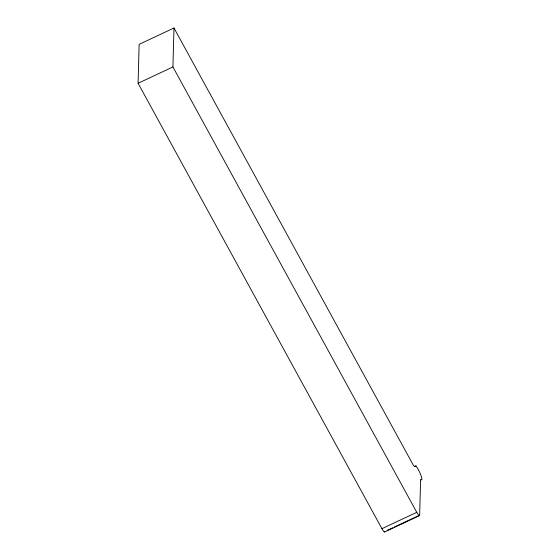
<?xml version="1.0" encoding="UTF-8"?>
<svg xmlns="http://www.w3.org/2000/svg" width="560" height="560" viewBox="0 0 560 560"><rect width="100%" height="100%" fill="white"/><g stroke="black" fill="none" stroke-linecap="round" stroke-linejoin="round"><path stroke-width="0.84" d="M384.783 531.762A6.223 1.099 64.9 0 1 381.927 528.661L138.089 83.279L139.139 44.338L173.978 28L413.392 465.311A14.784 2.618 64.9 0 0 415.87 465.892A8.106 1.435 64.9 0 1 421.057 475.636A8.106 1.435 64.9 0 1 420.616 479.304L419.657 515.165L394.317 527.051M419.657 515.165A6.223 1.099 64.9 0 1 416.766 512.323L172.928 66.941L173.978 28M138.089 83.279L172.928 66.941M414.288 466.634L415.87 465.892M381.927 528.661L416.766 512.323M387.191 530.39L392.735 527.793M384.58 532L419.412 515.662"/></g></svg>
